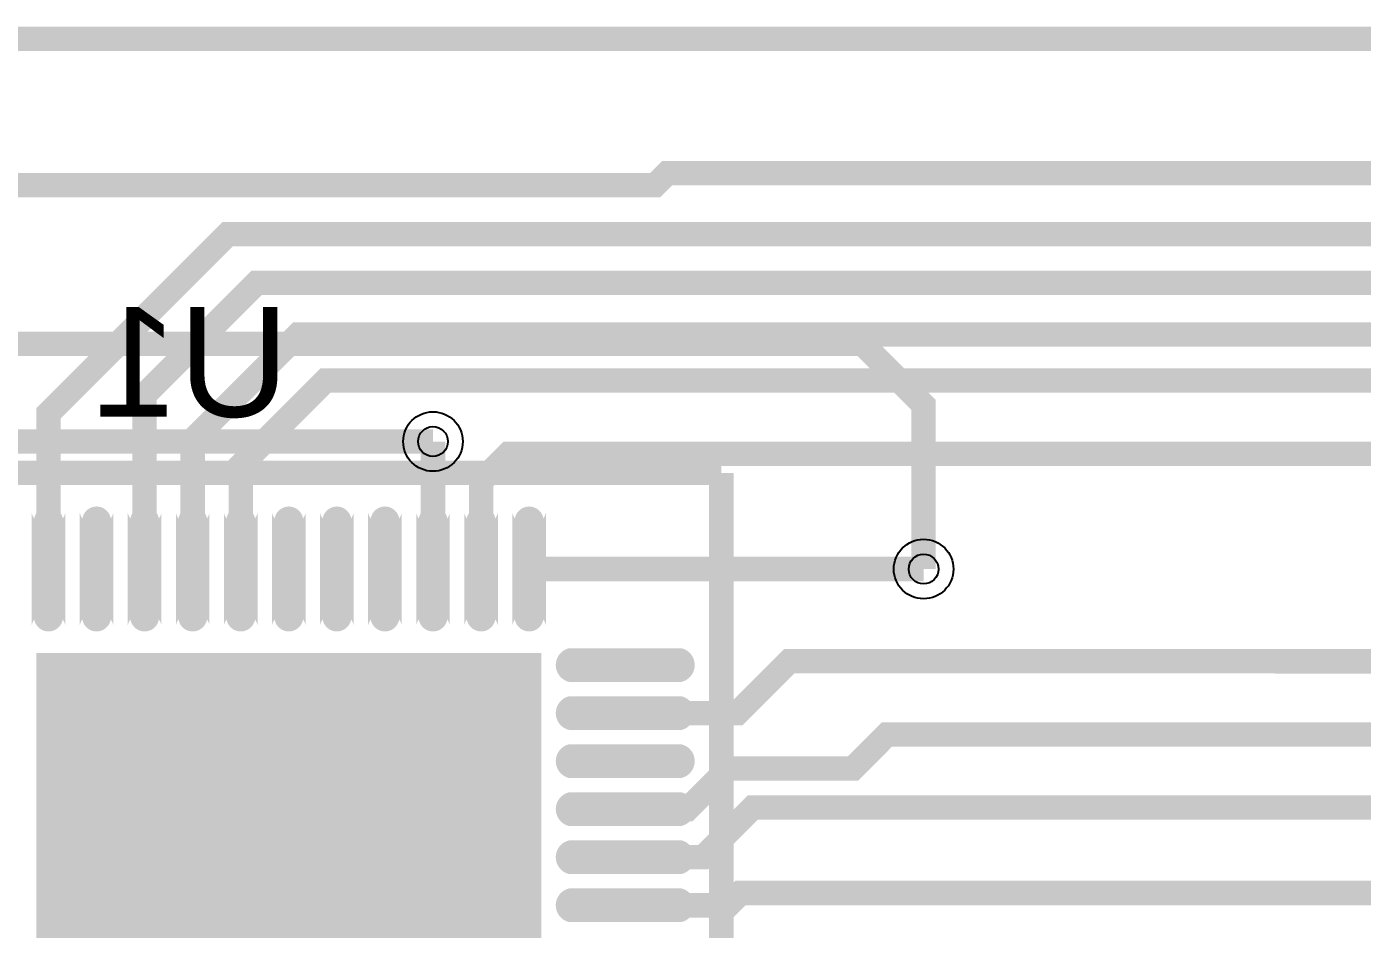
# Model space of a CAD drawing. Header units: millimetres. Extents: x -39 to 282, y -369 to -213.
# Drawn here: x 40.83 to 54.73, y -222.63 to -213.23 of the extents above; entities that cross this region are included whole.
import ezdxf

# ---------------------------------------------------------------- set-up
doc = ezdxf.new("R2010")
doc.units = ezdxf.units.MM
for name, color, linetype, true_color in [('BoardOutLine', 7, 'Continuous', 0xff00ff), ('BottomLayer', 7, 'Continuous', 0x0000ff), ('BottomPasteMaskLayer', 7, 'Continuous', 0x800000), ('BottomSilkLayer', 7, 'Continuous', 0x66cc33), ('BottomSolderMaskLayer', 7, 'Continuous', 0xaa00ff), ('Hole', 7, 'Continuous', 0x222222), ('Multi-Layer', 7, 'Continuous', 0xc0c0c0), ('TopLayer', 7, 'Continuous', 0xff0000)]:
    doc.layers.add(name, color=color, linetype=linetype, true_color=true_color)
doc.styles.get("Standard").update_dxf_attribs({"font": 'arial.ttf'})

msp = doc.modelspace()

# ---------------------------------------------------------------- hatches: boundary and pattern name
at = {"layer": 'BottomLayer'}
for points in [[(41.211, -218.378, -0.785398), (40.911, -218.378), (40.911, -219.378, -0.785398), (41.211, -219.378)], [(41.711, -218.378, -0.785398), (41.411, -218.378), (41.411, -219.378, -0.785398), (41.711, -219.378)], [(42.211, -218.378, -0.785398), (41.911, -218.378), (41.911, -219.378, -0.785398), (42.211, -219.378)], [(42.711, -218.378, -0.785398), (42.411, -218.378), (42.411, -219.378, -0.785398), (42.711, -219.378)], [(43.211, -218.378, -0.785398), (42.911, -218.378), (42.911, -219.378, -0.785398), (43.211, -219.378)], [(43.711, -218.378, -0.785398), (43.411, -218.378), (43.411, -219.378, -0.785398), (43.711, -219.378)], [(44.211, -218.378, -0.785398), (43.911, -218.378), (43.911, -219.378, -0.785398), (44.211, -219.378)], [(44.711, -218.378, -0.785398), (44.411, -218.378), (44.411, -219.378, -0.785398), (44.711, -219.378)], [(45.211, -218.378, -0.785398), (44.911, -218.378), (44.911, -219.378, -0.785398), (45.211, -219.378)], [(45.711, -218.378, -0.785398), (45.411, -218.378), (45.411, -219.378, -0.785398), (45.711, -219.378)], [(46.211, -218.378, -0.785398), (45.911, -218.378), (45.911, -219.378, -0.785398), (46.211, -219.378)], [(46.161, -224.978), (46.161, -219.778), (40.961, -219.778), (40.961, -224.978)], [(47.561, -219.728, -0.785398), (47.561, -220.028), (46.561, -220.028, -0.785398), (46.561, -219.728)], [(47.561, -220.228, -0.785398), (47.561, -220.528), (46.561, -220.528, -0.785398), (46.561, -220.228)], [(47.561, -220.728, -0.785398), (47.561, -221.028), (46.561, -221.028, -0.785398), (46.561, -220.728)], [(47.561, -221.228, -0.785398), (47.561, -221.528), (46.561, -221.528, -0.785398), (46.561, -221.228)], [(47.561, -221.728, -0.785398), (47.561, -222.028), (46.561, -222.028, -0.785398), (46.561, -221.728)], [(47.561, -222.228, -0.785398), (47.561, -222.528), (46.561, -222.528, -0.785398), (46.561, -222.228)]]:
    msp.add_hatch(color=256, dxfattribs=at).paths.add_polyline_path(points)
at = {"layer": 'BottomPasteMaskLayer'}
for points in [[(41.065, -218.227), (41.073, -218.228), (41.081, -218.229), (41.089, -218.23), (41.097, -218.232), (41.104, -218.234), (41.112, -218.236), (41.119, -218.239), (41.127, -218.243), (41.134, -218.246), (41.141, -218.25), (41.147, -218.255), (41.154, -218.259), (41.16, -218.265), (41.166, -218.27), (41.171, -218.276), (41.177, -218.282), (41.182, -218.288), (41.186, -218.295), (41.19, -218.301), (41.194, -218.308), (41.198, -218.315), (41.201, -218.323), (41.204, -218.33), (41.206, -218.338), (41.208, -218.346), (41.209, -218.354), (41.21, -218.361), (41.211, -218.369), (41.211, -218.377), (41.211, -219.377), (41.211, -219.385), (41.21, -219.393), (41.209, -219.401), (41.208, -219.409), (41.206, -219.417), (41.204, -219.425), (41.201, -219.432), (41.198, -219.439), (41.194, -219.447), (41.19, -219.454), (41.186, -219.46), (41.182, -219.467), (41.177, -219.473), (41.171, -219.479), (41.166, -219.485), (41.16, -219.49), (41.154, -219.495), (41.147, -219.5), (41.141, -219.505), (41.134, -219.509), (41.127, -219.512), (41.119, -219.516), (41.112, -219.519), (41.104, -219.521), (41.097, -219.523), (41.089, -219.525), (41.081, -219.526), (41.073, -219.527), (41.065, -219.527), (41.057, -219.527), (41.049, -219.527), (41.041, -219.526), (41.033, -219.525), (41.025, -219.523), (41.018, -219.521), (41.01, -219.519), (41.003, -219.516), (40.995, -219.512), (40.988, -219.509), (40.982, -219.505), (40.975, -219.5), (40.968, -219.495), (40.962, -219.49), (40.956, -219.485), (40.951, -219.479), (40.946, -219.473), (40.941, -219.467), (40.936, -219.46), (40.932, -219.454), (40.928, -219.447), (40.924, -219.439), (40.921, -219.432), (40.919, -219.425), (40.916, -219.417), (40.914, -219.409), (40.913, -219.401), (40.912, -219.393), (40.911, -219.385), (40.911, -219.377), (40.911, -218.377), (40.911, -218.369), (40.912, -218.361), (40.913, -218.354), (40.914, -218.346), (40.916, -218.338), (40.919, -218.33), (40.921, -218.323), (40.924, -218.315), (40.928, -218.308), (40.932, -218.301), (40.936, -218.295), (40.941, -218.288), (40.946, -218.282), (40.951, -218.276), (40.956, -218.27), (40.962, -218.265), (40.968, -218.259), (40.975, -218.255), (40.982, -218.25), (40.988, -218.246), (40.995, -218.243), (41.003, -218.239), (41.01, -218.236), (41.018, -218.234), (41.025, -218.232), (41.033, -218.23), (41.041, -218.229), (41.049, -218.228), (41.057, -218.227)], [(41.549, -218.228), (41.557, -218.227), (41.565, -218.227), (41.573, -218.228), (41.581, -218.229), (41.589, -218.23), (41.597, -218.232), (41.605, -218.234), (41.612, -218.236), (41.62, -218.239), (41.627, -218.243), (41.634, -218.246), (41.641, -218.25), (41.647, -218.255), (41.654, -218.259), (41.66, -218.265), (41.666, -218.27), (41.671, -218.276), (41.677, -218.282), (41.682, -218.288), (41.686, -218.295), (41.69, -218.301), (41.694, -218.308), (41.698, -218.315), (41.701, -218.323), (41.704, -218.33), (41.706, -218.338), (41.708, -218.346), (41.709, -218.354), (41.71, -218.361), (41.711, -218.369), (41.711, -218.377), (41.711, -219.377), (41.711, -219.385), (41.71, -219.393), (41.709, -219.401), (41.708, -219.409), (41.706, -219.417), (41.704, -219.425), (41.701, -219.432), (41.698, -219.439), (41.694, -219.447), (41.69, -219.454), (41.686, -219.46), (41.682, -219.467), (41.677, -219.473), (41.671, -219.479), (41.666, -219.485), (41.66, -219.49), (41.654, -219.495), (41.647, -219.5), (41.641, -219.505), (41.634, -219.509), (41.627, -219.512), (41.62, -219.516), (41.612, -219.519), (41.605, -219.521), (41.597, -219.523), (41.589, -219.525), (41.581, -219.526), (41.573, -219.527), (41.565, -219.527), (41.557, -219.527), (41.549, -219.527), (41.541, -219.526), (41.533, -219.525), (41.526, -219.523), (41.518, -219.521), (41.51, -219.519), (41.503, -219.516), (41.496, -219.512), (41.489, -219.509), (41.482, -219.505), (41.475, -219.5), (41.469, -219.495), (41.462, -219.49), (41.457, -219.485), (41.451, -219.479), (41.446, -219.473), (41.441, -219.467), (41.436, -219.46), (41.432, -219.454), (41.428, -219.447), (41.425, -219.439), (41.422, -219.432), (41.419, -219.425), (41.416, -219.417), (41.415, -219.409), (41.413, -219.401), (41.412, -219.393), (41.411, -219.385), (41.411, -219.377), (41.411, -218.377), (41.411, -218.369), (41.412, -218.361), (41.413, -218.354), (41.415, -218.346), (41.416, -218.338), (41.419, -218.33), (41.422, -218.323), (41.425, -218.315), (41.428, -218.308), (41.432, -218.301), (41.436, -218.295), (41.441, -218.288), (41.446, -218.282), (41.451, -218.276), (41.457, -218.27), (41.462, -218.265), (41.469, -218.259), (41.475, -218.255), (41.482, -218.25), (41.489, -218.246), (41.496, -218.243), (41.503, -218.239), (41.51, -218.236), (41.518, -218.234), (41.526, -218.232), (41.533, -218.23), (41.541, -218.229)], [(42.049, -218.228), (42.057, -218.227), (42.065, -218.227), (42.073, -218.228), (42.081, -218.229), (42.089, -218.23), (42.097, -218.232), (42.104, -218.234), (42.112, -218.236), (42.119, -218.239), (42.127, -218.243), (42.134, -218.246), (42.141, -218.25), (42.147, -218.255), (42.154, -218.259), (42.16, -218.265), (42.166, -218.27), (42.171, -218.276), (42.177, -218.282), (42.182, -218.288), (42.186, -218.295), (42.19, -218.301), (42.194, -218.308), (42.198, -218.315), (42.201, -218.323), (42.204, -218.33), (42.206, -218.338), (42.208, -218.346), (42.209, -218.354), (42.21, -218.361), (42.211, -218.369), (42.211, -218.377), (42.211, -219.377), (42.211, -219.385), (42.21, -219.393), (42.209, -219.401), (42.208, -219.409), (42.206, -219.417), (42.204, -219.425), (42.201, -219.432), (42.198, -219.439), (42.194, -219.447), (42.19, -219.454), (42.186, -219.46), (42.182, -219.467), (42.177, -219.473), (42.171, -219.479), (42.166, -219.485), (42.16, -219.49), (42.154, -219.495), (42.147, -219.5), (42.141, -219.505), (42.134, -219.509), (42.127, -219.512), (42.119, -219.516), (42.112, -219.519), (42.104, -219.521), (42.097, -219.523), (42.089, -219.525), (42.081, -219.526), (42.073, -219.527), (42.065, -219.527), (42.057, -219.527), (42.049, -219.527), (42.041, -219.526), (42.033, -219.525), (42.025, -219.523), (42.018, -219.521), (42.01, -219.519), (42.003, -219.516), (41.995, -219.512), (41.988, -219.509), (41.982, -219.505), (41.975, -219.5), (41.968, -219.495), (41.962, -219.49), (41.956, -219.485), (41.951, -219.479), (41.946, -219.473), (41.941, -219.467), (41.936, -219.46), (41.932, -219.454), (41.928, -219.447), (41.924, -219.439), (41.921, -219.432), (41.919, -219.425), (41.916, -219.417), (41.914, -219.409), (41.913, -219.401), (41.912, -219.393), (41.911, -219.385), (41.911, -219.377), (41.911, -218.377), (41.911, -218.369), (41.912, -218.361), (41.913, -218.354), (41.914, -218.346), (41.916, -218.338), (41.919, -218.33), (41.921, -218.323), (41.924, -218.315), (41.928, -218.308), (41.932, -218.301), (41.936, -218.295), (41.941, -218.288), (41.946, -218.282), (41.951, -218.276), (41.956, -218.27), (41.962, -218.265), (41.968, -218.259), (41.975, -218.255), (41.982, -218.25), (41.988, -218.246), (41.995, -218.243), (42.003, -218.239), (42.01, -218.236), (42.018, -218.234), (42.025, -218.232), (42.033, -218.23), (42.041, -218.229)], [(42.565, -218.227), (42.573, -218.228), (42.581, -218.229), (42.589, -218.23), (42.597, -218.232), (42.605, -218.234), (42.612, -218.236), (42.62, -218.239), (42.627, -218.243), (42.634, -218.246), (42.641, -218.25), (42.647, -218.255), (42.654, -218.259), (42.66, -218.265), (42.666, -218.27), (42.671, -218.276), (42.677, -218.282), (42.682, -218.288), (42.686, -218.295), (42.69, -218.301), (42.694, -218.308), (42.698, -218.315), (42.701, -218.323), (42.704, -218.33), (42.706, -218.338), (42.708, -218.346), (42.709, -218.354), (42.71, -218.361), (42.711, -218.369), (42.711, -218.377), (42.711, -219.377), (42.711, -219.385), (42.71, -219.393), (42.709, -219.401), (42.708, -219.409), (42.706, -219.417), (42.704, -219.425), (42.701, -219.432), (42.698, -219.439), (42.694, -219.447), (42.69, -219.454), (42.686, -219.46), (42.682, -219.467), (42.677, -219.473), (42.671, -219.479), (42.666, -219.485), (42.66, -219.49), (42.654, -219.495), (42.647, -219.5), (42.641, -219.505), (42.634, -219.509), (42.627, -219.512), (42.62, -219.516), (42.612, -219.519), (42.605, -219.521), (42.597, -219.523), (42.589, -219.525), (42.581, -219.526), (42.573, -219.527), (42.565, -219.527), (42.557, -219.527), (42.549, -219.527), (42.541, -219.526), (42.533, -219.525), (42.526, -219.523), (42.518, -219.521), (42.51, -219.519), (42.503, -219.516), (42.496, -219.512), (42.489, -219.509), (42.482, -219.505), (42.475, -219.5), (42.469, -219.495), (42.462, -219.49), (42.457, -219.485), (42.451, -219.479), (42.446, -219.473), (42.441, -219.467), (42.436, -219.46), (42.432, -219.454), (42.428, -219.447), (42.425, -219.439), (42.422, -219.432), (42.419, -219.425), (42.416, -219.417), (42.415, -219.409), (42.413, -219.401), (42.412, -219.393), (42.411, -219.385), (42.411, -219.377), (42.411, -218.377), (42.411, -218.369), (42.412, -218.361), (42.413, -218.354), (42.415, -218.346), (42.416, -218.338), (42.419, -218.33), (42.422, -218.323), (42.425, -218.315), (42.428, -218.308), (42.432, -218.301), (42.436, -218.295), (42.441, -218.288), (42.446, -218.282), (42.451, -218.276), (42.457, -218.27), (42.462, -218.265), (42.469, -218.259), (42.475, -218.255), (42.482, -218.25), (42.489, -218.246), (42.496, -218.243), (42.503, -218.239), (42.51, -218.236), (42.518, -218.234), (42.526, -218.232), (42.533, -218.23), (42.541, -218.229), (42.549, -218.228), (42.557, -218.227)], [(43.049, -218.228), (43.057, -218.227), (43.065, -218.227), (43.073, -218.228), (43.081, -218.229), (43.089, -218.23), (43.097, -218.232), (43.104, -218.234), (43.112, -218.236), (43.119, -218.239), (43.127, -218.243), (43.134, -218.246), (43.141, -218.25), (43.147, -218.255), (43.154, -218.259), (43.16, -218.265), (43.166, -218.27), (43.171, -218.276), (43.177, -218.282), (43.182, -218.288), (43.186, -218.295), (43.19, -218.301), (43.194, -218.308), (43.198, -218.315), (43.201, -218.323), (43.204, -218.33), (43.206, -218.338), (43.208, -218.346), (43.209, -218.354), (43.21, -218.361), (43.211, -218.369), (43.211, -218.377), (43.211, -219.377), (43.211, -219.385), (43.21, -219.393), (43.209, -219.401), (43.208, -219.409), (43.206, -219.417), (43.204, -219.425), (43.201, -219.432), (43.198, -219.439), (43.194, -219.447), (43.19, -219.454), (43.186, -219.46), (43.182, -219.467), (43.177, -219.473), (43.171, -219.479), (43.166, -219.485), (43.16, -219.49), (43.154, -219.495), (43.147, -219.5), (43.141, -219.505), (43.134, -219.509), (43.127, -219.512), (43.119, -219.516), (43.112, -219.519), (43.104, -219.521), (43.097, -219.523), (43.089, -219.525), (43.081, -219.526), (43.073, -219.527), (43.065, -219.527), (43.057, -219.527), (43.049, -219.527), (43.041, -219.526), (43.033, -219.525), (43.025, -219.523), (43.018, -219.521), (43.01, -219.519), (43.003, -219.516), (42.995, -219.512), (42.988, -219.509), (42.982, -219.505), (42.975, -219.5), (42.968, -219.495), (42.962, -219.49), (42.956, -219.485), (42.951, -219.479), (42.946, -219.473), (42.941, -219.467), (42.936, -219.46), (42.932, -219.454), (42.928, -219.447), (42.924, -219.439), (42.921, -219.432), (42.919, -219.425), (42.916, -219.417), (42.914, -219.409), (42.913, -219.401), (42.912, -219.393), (42.911, -219.385), (42.911, -219.377), (42.911, -218.377), (42.911, -218.369), (42.912, -218.361), (42.913, -218.354), (42.914, -218.346), (42.916, -218.338), (42.919, -218.33), (42.921, -218.323), (42.924, -218.315), (42.928, -218.308), (42.932, -218.301), (42.936, -218.295), (42.941, -218.288), (42.946, -218.282), (42.951, -218.276), (42.956, -218.27), (42.962, -218.265), (42.968, -218.259), (42.975, -218.255), (42.982, -218.25), (42.988, -218.246), (42.995, -218.243), (43.003, -218.239), (43.01, -218.236), (43.018, -218.234), (43.025, -218.232), (43.033, -218.23), (43.041, -218.229)], [(43.549, -218.228), (43.557, -218.227), (43.565, -218.227), (43.573, -218.228), (43.581, -218.229), (43.589, -218.23), (43.597, -218.232), (43.605, -218.234), (43.612, -218.236), (43.62, -218.239), (43.627, -218.243), (43.634, -218.246), (43.641, -218.25), (43.647, -218.255), (43.654, -218.259), (43.66, -218.265), (43.666, -218.27), (43.671, -218.276), (43.677, -218.282), (43.682, -218.288), (43.686, -218.295), (43.69, -218.301), (43.694, -218.308), (43.698, -218.315), (43.701, -218.323), (43.704, -218.33), (43.706, -218.338), (43.708, -218.346), (43.709, -218.354), (43.71, -218.361), (43.711, -218.369), (43.711, -218.377), (43.711, -219.377), (43.711, -219.385), (43.71, -219.393), (43.709, -219.401), (43.708, -219.409), (43.706, -219.417), (43.704, -219.425), (43.701, -219.432), (43.698, -219.439), (43.694, -219.447), (43.69, -219.454), (43.686, -219.46), (43.682, -219.467), (43.677, -219.473), (43.671, -219.479), (43.666, -219.485), (43.66, -219.49), (43.654, -219.495), (43.647, -219.5), (43.641, -219.505), (43.634, -219.509), (43.627, -219.512), (43.62, -219.516), (43.612, -219.519), (43.605, -219.521), (43.597, -219.523), (43.589, -219.525), (43.581, -219.526), (43.573, -219.527), (43.565, -219.527), (43.557, -219.527), (43.549, -219.527), (43.541, -219.526), (43.533, -219.525), (43.526, -219.523), (43.518, -219.521), (43.51, -219.519), (43.503, -219.516), (43.496, -219.512), (43.489, -219.509), (43.482, -219.505), (43.475, -219.5), (43.469, -219.495), (43.462, -219.49), (43.457, -219.485), (43.451, -219.479), (43.446, -219.473), (43.441, -219.467), (43.436, -219.46), (43.432, -219.454), (43.428, -219.447), (43.425, -219.439), (43.422, -219.432), (43.419, -219.425), (43.416, -219.417), (43.415, -219.409), (43.413, -219.401), (43.412, -219.393), (43.411, -219.385), (43.411, -219.377), (43.411, -218.377), (43.411, -218.369), (43.412, -218.361), (43.413, -218.354), (43.415, -218.346), (43.416, -218.338), (43.419, -218.33), (43.422, -218.323), (43.425, -218.315), (43.428, -218.308), (43.432, -218.301), (43.436, -218.295), (43.441, -218.288), (43.446, -218.282), (43.451, -218.276), (43.457, -218.27), (43.462, -218.265), (43.469, -218.259), (43.475, -218.255), (43.482, -218.25), (43.489, -218.246), (43.496, -218.243), (43.503, -218.239), (43.51, -218.236), (43.518, -218.234), (43.526, -218.232), (43.533, -218.23), (43.541, -218.229)], [(44.049, -218.228), (44.057, -218.227), (44.065, -218.227), (44.073, -218.228), (44.081, -218.229), (44.089, -218.23), (44.097, -218.232), (44.104, -218.234), (44.112, -218.236), (44.119, -218.239), (44.127, -218.243), (44.134, -218.246), (44.141, -218.25), (44.147, -218.255), (44.154, -218.259), (44.16, -218.265), (44.166, -218.27), (44.171, -218.276), (44.177, -218.282), (44.182, -218.288), (44.186, -218.295), (44.19, -218.301), (44.194, -218.308), (44.198, -218.315), (44.201, -218.323), (44.204, -218.33), (44.206, -218.338), (44.208, -218.346), (44.209, -218.354), (44.21, -218.361), (44.211, -218.369), (44.211, -218.377), (44.211, -219.377), (44.211, -219.385), (44.21, -219.393), (44.209, -219.401), (44.208, -219.409), (44.206, -219.417), (44.204, -219.425), (44.201, -219.432), (44.198, -219.439), (44.194, -219.447), (44.19, -219.454), (44.186, -219.46), (44.182, -219.467), (44.177, -219.473), (44.171, -219.479), (44.166, -219.485), (44.16, -219.49), (44.154, -219.495), (44.147, -219.5), (44.141, -219.505), (44.134, -219.509), (44.127, -219.512), (44.119, -219.516), (44.112, -219.519), (44.104, -219.521), (44.097, -219.523), (44.089, -219.525), (44.081, -219.526), (44.073, -219.527), (44.065, -219.527), (44.057, -219.527), (44.049, -219.527), (44.041, -219.526), (44.033, -219.525), (44.025, -219.523), (44.018, -219.521), (44.01, -219.519), (44.003, -219.516), (43.995, -219.512), (43.988, -219.509), (43.982, -219.505), (43.975, -219.5), (43.968, -219.495), (43.962, -219.49), (43.956, -219.485), (43.951, -219.479), (43.946, -219.473), (43.941, -219.467), (43.936, -219.46), (43.932, -219.454), (43.928, -219.447), (43.924, -219.439), (43.921, -219.432), (43.919, -219.425), (43.916, -219.417), (43.914, -219.409), (43.913, -219.401), (43.912, -219.393), (43.911, -219.385), (43.911, -219.377), (43.911, -218.377), (43.911, -218.369), (43.912, -218.361), (43.913, -218.354), (43.914, -218.346), (43.916, -218.338), (43.919, -218.33), (43.921, -218.323), (43.924, -218.315), (43.928, -218.308), (43.932, -218.301), (43.936, -218.295), (43.941, -218.288), (43.946, -218.282), (43.951, -218.276), (43.956, -218.27), (43.962, -218.265), (43.968, -218.259), (43.975, -218.255), (43.982, -218.25), (43.988, -218.246), (43.995, -218.243), (44.003, -218.239), (44.01, -218.236), (44.018, -218.234), (44.025, -218.232), (44.033, -218.23), (44.041, -218.229)], [(44.565, -218.227), (44.573, -218.228), (44.581, -218.229), (44.589, -218.23), (44.597, -218.232), (44.605, -218.234), (44.612, -218.236), (44.62, -218.239), (44.627, -218.243), (44.634, -218.246), (44.641, -218.25), (44.647, -218.255), (44.654, -218.259), (44.66, -218.265), (44.666, -218.27), (44.671, -218.276), (44.677, -218.282), (44.682, -218.288), (44.686, -218.295), (44.69, -218.301), (44.694, -218.308), (44.698, -218.315), (44.701, -218.323), (44.704, -218.33), (44.706, -218.338), (44.708, -218.346), (44.709, -218.354), (44.71, -218.361), (44.711, -218.369), (44.711, -218.377), (44.711, -219.377), (44.711, -219.385), (44.71, -219.393), (44.709, -219.401), (44.708, -219.409), (44.706, -219.417), (44.704, -219.425), (44.701, -219.432), (44.698, -219.439), (44.694, -219.447), (44.69, -219.454), (44.686, -219.46), (44.682, -219.467), (44.677, -219.473), (44.671, -219.479), (44.666, -219.485), (44.66, -219.49), (44.654, -219.495), (44.647, -219.5), (44.641, -219.505), (44.634, -219.509), (44.627, -219.512), (44.62, -219.516), (44.612, -219.519), (44.605, -219.521), (44.597, -219.523), (44.589, -219.525), (44.581, -219.526), (44.573, -219.527), (44.565, -219.527), (44.557, -219.527), (44.549, -219.527), (44.541, -219.526), (44.533, -219.525), (44.526, -219.523), (44.518, -219.521), (44.51, -219.519), (44.503, -219.516), (44.496, -219.512), (44.489, -219.509), (44.482, -219.505), (44.475, -219.5), (44.469, -219.495), (44.462, -219.49), (44.457, -219.485), (44.451, -219.479), (44.446, -219.473), (44.441, -219.467), (44.436, -219.46), (44.432, -219.454), (44.428, -219.447), (44.425, -219.439), (44.422, -219.432), (44.419, -219.425), (44.416, -219.417), (44.415, -219.409), (44.413, -219.401), (44.412, -219.393), (44.411, -219.385), (44.411, -219.377), (44.411, -218.377), (44.411, -218.369), (44.412, -218.361), (44.413, -218.354), (44.415, -218.346), (44.416, -218.338), (44.419, -218.33), (44.422, -218.323), (44.425, -218.315), (44.428, -218.308), (44.432, -218.301), (44.436, -218.295), (44.441, -218.288), (44.446, -218.282), (44.451, -218.276), (44.457, -218.27), (44.462, -218.265), (44.469, -218.259), (44.475, -218.255), (44.482, -218.25), (44.489, -218.246), (44.496, -218.243), (44.503, -218.239), (44.51, -218.236), (44.518, -218.234), (44.526, -218.232), (44.533, -218.23), (44.541, -218.229), (44.549, -218.228), (44.557, -218.227)], [(45.065, -218.227), (45.073, -218.228), (45.081, -218.229), (45.089, -218.23), (45.097, -218.232), (45.104, -218.234), (45.112, -218.236), (45.119, -218.239), (45.127, -218.243), (45.134, -218.246), (45.141, -218.25), (45.147, -218.255), (45.154, -218.259), (45.16, -218.265), (45.166, -218.27), (45.171, -218.276), (45.177, -218.282), (45.182, -218.288), (45.186, -218.295), (45.19, -218.301), (45.194, -218.308), (45.198, -218.315), (45.201, -218.323), (45.204, -218.33), (45.206, -218.338), (45.208, -218.346), (45.209, -218.354), (45.21, -218.361), (45.211, -218.369), (45.211, -218.377), (45.211, -219.377), (45.211, -219.385), (45.21, -219.393), (45.209, -219.401), (45.208, -219.409), (45.206, -219.417), (45.204, -219.425), (45.201, -219.432), (45.198, -219.439), (45.194, -219.447), (45.19, -219.454), (45.186, -219.46), (45.182, -219.467), (45.177, -219.473), (45.171, -219.479), (45.166, -219.485), (45.16, -219.49), (45.154, -219.495), (45.147, -219.5), (45.141, -219.505), (45.134, -219.509), (45.127, -219.512), (45.119, -219.516), (45.112, -219.519), (45.104, -219.521), (45.097, -219.523), (45.089, -219.525), (45.081, -219.526), (45.073, -219.527), (45.065, -219.527), (45.057, -219.527), (45.049, -219.527), (45.041, -219.526), (45.033, -219.525), (45.025, -219.523), (45.018, -219.521), (45.01, -219.519), (45.003, -219.516), (44.995, -219.512), (44.988, -219.509), (44.982, -219.505), (44.975, -219.5), (44.968, -219.495), (44.962, -219.49), (44.956, -219.485), (44.951, -219.479), (44.946, -219.473), (44.941, -219.467), (44.936, -219.46), (44.932, -219.454), (44.928, -219.447), (44.924, -219.439), (44.921, -219.432), (44.919, -219.425), (44.916, -219.417), (44.914, -219.409), (44.913, -219.401), (44.912, -219.393), (44.911, -219.385), (44.911, -219.377), (44.911, -218.377), (44.911, -218.369), (44.912, -218.361), (44.913, -218.354), (44.914, -218.346), (44.916, -218.338), (44.919, -218.33), (44.921, -218.323), (44.924, -218.315), (44.928, -218.308), (44.932, -218.301), (44.936, -218.295), (44.941, -218.288), (44.946, -218.282), (44.951, -218.276), (44.956, -218.27), (44.962, -218.265), (44.968, -218.259), (44.975, -218.255), (44.982, -218.25), (44.988, -218.246), (44.995, -218.243), (45.003, -218.239), (45.01, -218.236), (45.018, -218.234), (45.025, -218.232), (45.033, -218.23), (45.041, -218.229), (45.049, -218.228), (45.057, -218.227)], [(45.565, -218.227), (45.573, -218.228), (45.581, -218.229), (45.589, -218.23), (45.597, -218.232), (45.605, -218.234), (45.612, -218.236), (45.62, -218.239), (45.627, -218.243), (45.634, -218.246), (45.641, -218.25), (45.647, -218.255), (45.654, -218.259), (45.66, -218.265), (45.666, -218.27), (45.671, -218.276), (45.677, -218.282), (45.682, -218.288), (45.686, -218.295), (45.69, -218.301), (45.694, -218.308), (45.698, -218.315), (45.701, -218.323), (45.704, -218.33), (45.706, -218.338), (45.708, -218.346), (45.709, -218.354), (45.71, -218.361), (45.711, -218.369), (45.711, -218.377), (45.711, -219.377), (45.711, -219.385), (45.71, -219.393), (45.709, -219.401), (45.708, -219.409), (45.706, -219.417), (45.704, -219.425), (45.701, -219.432), (45.698, -219.439), (45.694, -219.447), (45.69, -219.454), (45.686, -219.46), (45.682, -219.467), (45.677, -219.473), (45.671, -219.479), (45.666, -219.485), (45.66, -219.49), (45.654, -219.495), (45.647, -219.5), (45.641, -219.505), (45.634, -219.509), (45.627, -219.512), (45.62, -219.516), (45.612, -219.519), (45.605, -219.521), (45.597, -219.523), (45.589, -219.525), (45.581, -219.526), (45.573, -219.527), (45.565, -219.527), (45.557, -219.527), (45.549, -219.527), (45.541, -219.526), (45.533, -219.525), (45.526, -219.523), (45.518, -219.521), (45.51, -219.519), (45.503, -219.516), (45.496, -219.512), (45.489, -219.509), (45.482, -219.505), (45.475, -219.5), (45.469, -219.495), (45.462, -219.49), (45.457, -219.485), (45.451, -219.479), (45.446, -219.473), (45.441, -219.467), (45.436, -219.46), (45.432, -219.454), (45.428, -219.447), (45.425, -219.439), (45.422, -219.432), (45.419, -219.425), (45.416, -219.417), (45.415, -219.409), (45.413, -219.401), (45.412, -219.393), (45.411, -219.385), (45.411, -219.377), (45.411, -218.377), (45.411, -218.369), (45.412, -218.361), (45.413, -218.354), (45.415, -218.346), (45.416, -218.338), (45.419, -218.33), (45.422, -218.323), (45.425, -218.315), (45.428, -218.308), (45.432, -218.301), (45.436, -218.295), (45.441, -218.288), (45.446, -218.282), (45.451, -218.276), (45.457, -218.27), (45.462, -218.265), (45.469, -218.259), (45.475, -218.255), (45.482, -218.25), (45.489, -218.246), (45.496, -218.243), (45.503, -218.239), (45.51, -218.236), (45.518, -218.234), (45.526, -218.232), (45.533, -218.23), (45.541, -218.229), (45.549, -218.228), (45.557, -218.227)], [(46.065, -218.227), (46.073, -218.228), (46.081, -218.229), (46.089, -218.23), (46.097, -218.232), (46.104, -218.234), (46.112, -218.236), (46.119, -218.239), (46.127, -218.243), (46.134, -218.246), (46.141, -218.25), (46.147, -218.255), (46.154, -218.259), (46.16, -218.265), (46.166, -218.27), (46.171, -218.276), (46.177, -218.282), (46.182, -218.288), (46.186, -218.295), (46.19, -218.301), (46.194, -218.308), (46.198, -218.315), (46.201, -218.323), (46.204, -218.33), (46.206, -218.338), (46.208, -218.346), (46.209, -218.354), (46.21, -218.361), (46.211, -218.369), (46.211, -218.377), (46.211, -219.377), (46.211, -219.385), (46.21, -219.393), (46.209, -219.401), (46.208, -219.409), (46.206, -219.417), (46.204, -219.425), (46.201, -219.432), (46.198, -219.439), (46.194, -219.447), (46.19, -219.454), (46.186, -219.46), (46.182, -219.467), (46.177, -219.473), (46.171, -219.479), (46.166, -219.485), (46.16, -219.49), (46.154, -219.495), (46.147, -219.5), (46.141, -219.505), (46.134, -219.509), (46.127, -219.512), (46.119, -219.516), (46.112, -219.519), (46.104, -219.521), (46.097, -219.523), (46.089, -219.525), (46.081, -219.526), (46.073, -219.527), (46.065, -219.527), (46.057, -219.527), (46.049, -219.527), (46.041, -219.526), (46.033, -219.525), (46.025, -219.523), (46.018, -219.521), (46.01, -219.519), (46.003, -219.516), (45.995, -219.512), (45.988, -219.509), (45.982, -219.505), (45.975, -219.5), (45.968, -219.495), (45.962, -219.49), (45.956, -219.485), (45.951, -219.479), (45.946, -219.473), (45.941, -219.467), (45.936, -219.46), (45.932, -219.454), (45.928, -219.447), (45.924, -219.439), (45.921, -219.432), (45.919, -219.425), (45.916, -219.417), (45.914, -219.409), (45.913, -219.401), (45.912, -219.393), (45.911, -219.385), (45.911, -219.377), (45.911, -218.377), (45.911, -218.369), (45.912, -218.361), (45.913, -218.354), (45.914, -218.346), (45.916, -218.338), (45.919, -218.33), (45.921, -218.323), (45.924, -218.315), (45.928, -218.308), (45.932, -218.301), (45.936, -218.295), (45.941, -218.288), (45.946, -218.282), (45.951, -218.276), (45.956, -218.27), (45.962, -218.265), (45.968, -218.259), (45.975, -218.255), (45.982, -218.25), (45.988, -218.246), (45.995, -218.243), (46.003, -218.239), (46.01, -218.236), (46.018, -218.234), (46.025, -218.232), (46.033, -218.23), (46.041, -218.229), (46.049, -218.228), (46.057, -218.227)], [(46.545, -219.728), (46.553, -219.728), (46.561, -219.727), (47.561, -219.727), (47.569, -219.728), (47.577, -219.728), (47.585, -219.729), (47.593, -219.731), (47.601, -219.733), (47.608, -219.735), (47.616, -219.738), (47.623, -219.741), (47.63, -219.744), (47.637, -219.748), (47.644, -219.752), (47.651, -219.757), (47.657, -219.762), (47.663, -219.767), (47.669, -219.773), (47.674, -219.779), (47.679, -219.785), (47.684, -219.791), (47.688, -219.798), (47.692, -219.805), (47.696, -219.812), (47.699, -219.819), (47.702, -219.827), (47.705, -219.834), (47.707, -219.842), (47.709, -219.85), (47.71, -219.858), (47.711, -219.865), (47.711, -219.873), (47.711, -219.881), (47.711, -219.889), (47.71, -219.897), (47.709, -219.905), (47.707, -219.913), (47.705, -219.921), (47.702, -219.928), (47.699, -219.936), (47.696, -219.943), (47.692, -219.95), (47.688, -219.957), (47.684, -219.964), (47.679, -219.97), (47.674, -219.976), (47.669, -219.982), (47.663, -219.988), (47.657, -219.993), (47.651, -219.998), (47.644, -220.002), (47.637, -220.007), (47.63, -220.011), (47.623, -220.014), (47.616, -220.017), (47.608, -220.02), (47.601, -220.022), (47.593, -220.024), (47.585, -220.026), (47.577, -220.027), (47.569, -220.027), (47.561, -220.027), (46.561, -220.027), (46.553, -220.027), (46.545, -220.027), (46.537, -220.026), (46.529, -220.024), (46.522, -220.022), (46.514, -220.02), (46.506, -220.017), (46.499, -220.014), (46.492, -220.011), (46.485, -220.007), (46.478, -220.002), (46.472, -219.998), (46.465, -219.993), (46.459, -219.988), (46.454, -219.982), (46.448, -219.976), (46.443, -219.97), (46.438, -219.964), (46.434, -219.957), (46.43, -219.95), (46.426, -219.943), (46.423, -219.936), (46.42, -219.928), (46.417, -219.921), (46.415, -219.913), (46.414, -219.905), (46.412, -219.897), (46.412, -219.889), (46.411, -219.881), (46.411, -219.873), (46.412, -219.865), (46.412, -219.858), (46.414, -219.85), (46.415, -219.842), (46.417, -219.834), (46.42, -219.827), (46.423, -219.819), (46.426, -219.812), (46.43, -219.805), (46.434, -219.798), (46.438, -219.791), (46.443, -219.785), (46.448, -219.779), (46.454, -219.773), (46.459, -219.767), (46.465, -219.762), (46.472, -219.757), (46.478, -219.752), (46.485, -219.748), (46.492, -219.744), (46.499, -219.741), (46.506, -219.738), (46.514, -219.735), (46.522, -219.733), (46.529, -219.731), (46.537, -219.729)], [(45.641, -220.297), (45.641, -224.457), (41.481, -224.457), (41.481, -220.297)], [(46.545, -220.228), (46.553, -220.228), (46.561, -220.228), (47.561, -220.228), (47.569, -220.228), (47.577, -220.228), (47.585, -220.229), (47.593, -220.231), (47.601, -220.233), (47.608, -220.235), (47.616, -220.238), (47.623, -220.241), (47.63, -220.244), (47.637, -220.248), (47.644, -220.253), (47.651, -220.257), (47.657, -220.262), (47.663, -220.267), (47.669, -220.273), (47.674, -220.279), (47.679, -220.285), (47.684, -220.291), (47.688, -220.298), (47.692, -220.305), (47.696, -220.312), (47.699, -220.319), (47.702, -220.327), (47.705, -220.334), (47.707, -220.342), (47.709, -220.35), (47.71, -220.358), (47.711, -220.366), (47.711, -220.374), (47.711, -220.382), (47.711, -220.39), (47.71, -220.397), (47.709, -220.405), (47.707, -220.413), (47.705, -220.421), (47.702, -220.428), (47.699, -220.436), (47.696, -220.443), (47.692, -220.45), (47.688, -220.457), (47.684, -220.464), (47.679, -220.47), (47.674, -220.476), (47.669, -220.482), (47.663, -220.488), (47.657, -220.493), (47.651, -220.498), (47.644, -220.503), (47.637, -220.507), (47.63, -220.511), (47.623, -220.514), (47.616, -220.517), (47.608, -220.52), (47.601, -220.522), (47.593, -220.524), (47.585, -220.526), (47.577, -220.527), (47.569, -220.527), (47.561, -220.528), (46.561, -220.528), (46.553, -220.527), (46.545, -220.527), (46.537, -220.526), (46.529, -220.524), (46.522, -220.522), (46.514, -220.52), (46.506, -220.517), (46.499, -220.514), (46.492, -220.511), (46.485, -220.507), (46.478, -220.503), (46.472, -220.498), (46.465, -220.493), (46.459, -220.488), (46.454, -220.482), (46.448, -220.476), (46.443, -220.47), (46.438, -220.464), (46.434, -220.457), (46.43, -220.45), (46.426, -220.443), (46.423, -220.436), (46.42, -220.428), (46.417, -220.421), (46.415, -220.413), (46.414, -220.405), (46.412, -220.397), (46.412, -220.39), (46.411, -220.382), (46.411, -220.374), (46.412, -220.366), (46.412, -220.358), (46.414, -220.35), (46.415, -220.342), (46.417, -220.334), (46.42, -220.327), (46.423, -220.319), (46.426, -220.312), (46.43, -220.305), (46.434, -220.298), (46.438, -220.291), (46.443, -220.285), (46.448, -220.279), (46.454, -220.273), (46.459, -220.267), (46.465, -220.262), (46.472, -220.257), (46.478, -220.253), (46.485, -220.248), (46.492, -220.244), (46.499, -220.241), (46.506, -220.238), (46.514, -220.235), (46.522, -220.233), (46.529, -220.231), (46.537, -220.229)], [(47.569, -220.728), (47.577, -220.728), (47.585, -220.729), (47.593, -220.731), (47.601, -220.733), (47.608, -220.735), (47.616, -220.738), (47.623, -220.741), (47.63, -220.744), (47.637, -220.748), (47.644, -220.752), (47.651, -220.757), (47.657, -220.762), (47.663, -220.767), (47.669, -220.773), (47.674, -220.779), (47.679, -220.785), (47.684, -220.791), (47.688, -220.798), (47.692, -220.805), (47.696, -220.812), (47.699, -220.819), (47.702, -220.827), (47.705, -220.834), (47.707, -220.842), (47.709, -220.85), (47.71, -220.858), (47.711, -220.865), (47.711, -220.873), (47.711, -220.881), (47.711, -220.889), (47.71, -220.897), (47.709, -220.905), (47.707, -220.913), (47.705, -220.921), (47.702, -220.928), (47.699, -220.936), (47.696, -220.943), (47.692, -220.95), (47.688, -220.957), (47.684, -220.964), (47.679, -220.97), (47.674, -220.976), (47.669, -220.982), (47.663, -220.988), (47.657, -220.993), (47.651, -220.998), (47.644, -221.002), (47.637, -221.007), (47.63, -221.011), (47.623, -221.014), (47.616, -221.017), (47.608, -221.02), (47.601, -221.022), (47.593, -221.024), (47.585, -221.026), (47.577, -221.027), (47.569, -221.027), (47.561, -221.027), (46.561, -221.027), (46.553, -221.027), (46.545, -221.027), (46.537, -221.026), (46.529, -221.024), (46.522, -221.022), (46.514, -221.02), (46.506, -221.017), (46.499, -221.014), (46.492, -221.011), (46.485, -221.007), (46.478, -221.002), (46.472, -220.998), (46.465, -220.993), (46.459, -220.988), (46.454, -220.982), (46.448, -220.976), (46.443, -220.97), (46.438, -220.964), (46.434, -220.957), (46.43, -220.95), (46.426, -220.943), (46.423, -220.936), (46.42, -220.928), (46.417, -220.921), (46.415, -220.913), (46.414, -220.905), (46.412, -220.897), (46.412, -220.889), (46.411, -220.881), (46.411, -220.873), (46.412, -220.865), (46.412, -220.858), (46.414, -220.85), (46.415, -220.842), (46.417, -220.834), (46.42, -220.827), (46.423, -220.819), (46.426, -220.812), (46.43, -220.805), (46.434, -220.798), (46.438, -220.791), (46.443, -220.785), (46.448, -220.779), (46.454, -220.773), (46.459, -220.767), (46.465, -220.762), (46.472, -220.757), (46.478, -220.752), (46.485, -220.748), (46.492, -220.744), (46.499, -220.741), (46.506, -220.738), (46.514, -220.735), (46.522, -220.733), (46.529, -220.731), (46.537, -220.729), (46.545, -220.728), (46.553, -220.728), (46.561, -220.727), (47.561, -220.727)], [(46.545, -221.228), (46.553, -221.228), (46.561, -221.228), (47.561, -221.228), (47.569, -221.228), (47.577, -221.228), (47.585, -221.229), (47.593, -221.231), (47.601, -221.233), (47.608, -221.235), (47.616, -221.238), (47.623, -221.241), (47.63, -221.244), (47.637, -221.248), (47.644, -221.253), (47.651, -221.257), (47.657, -221.262), (47.663, -221.267), (47.669, -221.273), (47.674, -221.279), (47.679, -221.285), (47.684, -221.291), (47.688, -221.298), (47.692, -221.305), (47.696, -221.312), (47.699, -221.319), (47.702, -221.327), (47.705, -221.334), (47.707, -221.342), (47.709, -221.35), (47.71, -221.358), (47.711, -221.366), (47.711, -221.374), (47.711, -221.382), (47.711, -221.39), (47.71, -221.397), (47.709, -221.405), (47.707, -221.413), (47.705, -221.421), (47.702, -221.428), (47.699, -221.436), (47.696, -221.443), (47.692, -221.45), (47.688, -221.457), (47.684, -221.464), (47.679, -221.47), (47.674, -221.476), (47.669, -221.482), (47.663, -221.488), (47.657, -221.493), (47.651, -221.498), (47.644, -221.503), (47.637, -221.507), (47.63, -221.511), (47.623, -221.514), (47.616, -221.517), (47.608, -221.52), (47.601, -221.522), (47.593, -221.524), (47.585, -221.526), (47.577, -221.527), (47.569, -221.527), (47.561, -221.528), (46.561, -221.528), (46.553, -221.527), (46.545, -221.527), (46.537, -221.526), (46.529, -221.524), (46.522, -221.522), (46.514, -221.52), (46.506, -221.517), (46.499, -221.514), (46.492, -221.511), (46.485, -221.507), (46.478, -221.503), (46.472, -221.498), (46.465, -221.493), (46.459, -221.488), (46.454, -221.482), (46.448, -221.476), (46.443, -221.47), (46.438, -221.464), (46.434, -221.457), (46.43, -221.45), (46.426, -221.443), (46.423, -221.436), (46.42, -221.428), (46.417, -221.421), (46.415, -221.413), (46.414, -221.405), (46.412, -221.397), (46.412, -221.39), (46.411, -221.382), (46.411, -221.374), (46.412, -221.366), (46.412, -221.358), (46.414, -221.35), (46.415, -221.342), (46.417, -221.334), (46.42, -221.327), (46.423, -221.319), (46.426, -221.312), (46.43, -221.305), (46.434, -221.298), (46.438, -221.291), (46.443, -221.285), (46.448, -221.279), (46.454, -221.273), (46.459, -221.267), (46.465, -221.262), (46.472, -221.257), (46.478, -221.253), (46.485, -221.248), (46.492, -221.244), (46.499, -221.241), (46.506, -221.238), (46.514, -221.235), (46.522, -221.233), (46.529, -221.231), (46.537, -221.229)], [(47.569, -221.728), (47.577, -221.728), (47.585, -221.729), (47.593, -221.731), (47.601, -221.733), (47.608, -221.735), (47.616, -221.738), (47.623, -221.741), (47.63, -221.744), (47.637, -221.748), (47.644, -221.752), (47.651, -221.757), (47.657, -221.762), (47.663, -221.767), (47.669, -221.773), (47.674, -221.779), (47.679, -221.785), (47.684, -221.791), (47.688, -221.798), (47.692, -221.805), (47.696, -221.812), (47.699, -221.819), (47.702, -221.827), (47.705, -221.834), (47.707, -221.842), (47.709, -221.85), (47.71, -221.858), (47.711, -221.865), (47.711, -221.873), (47.711, -221.881), (47.711, -221.889), (47.71, -221.897), (47.709, -221.905), (47.707, -221.913), (47.705, -221.921), (47.702, -221.928), (47.699, -221.936), (47.696, -221.943), (47.692, -221.95), (47.688, -221.957), (47.684, -221.964), (47.679, -221.97), (47.674, -221.976), (47.669, -221.982), (47.663, -221.988), (47.657, -221.993), (47.651, -221.998), (47.644, -222.002), (47.637, -222.007), (47.63, -222.011), (47.623, -222.014), (47.616, -222.017), (47.608, -222.02), (47.601, -222.022), (47.593, -222.024), (47.585, -222.026), (47.577, -222.027), (47.569, -222.027), (47.561, -222.027), (46.561, -222.027), (46.553, -222.027), (46.545, -222.027), (46.537, -222.026), (46.529, -222.024), (46.522, -222.022), (46.514, -222.02), (46.506, -222.017), (46.499, -222.014), (46.492, -222.011), (46.485, -222.007), (46.478, -222.002), (46.472, -221.998), (46.465, -221.993), (46.459, -221.988), (46.454, -221.982), (46.448, -221.976), (46.443, -221.97), (46.438, -221.964), (46.434, -221.957), (46.43, -221.95), (46.426, -221.943), (46.423, -221.936), (46.42, -221.928), (46.417, -221.921), (46.415, -221.913), (46.414, -221.905), (46.412, -221.897), (46.412, -221.889), (46.411, -221.881), (46.411, -221.873), (46.412, -221.865), (46.412, -221.858), (46.414, -221.85), (46.415, -221.842), (46.417, -221.834), (46.42, -221.827), (46.423, -221.819), (46.426, -221.812), (46.43, -221.805), (46.434, -221.798), (46.438, -221.791), (46.443, -221.785), (46.448, -221.779), (46.454, -221.773), (46.459, -221.767), (46.465, -221.762), (46.472, -221.757), (46.478, -221.752), (46.485, -221.748), (46.492, -221.744), (46.499, -221.741), (46.506, -221.738), (46.514, -221.735), (46.522, -221.733), (46.529, -221.731), (46.537, -221.729), (46.545, -221.728), (46.553, -221.728), (46.561, -221.727), (47.561, -221.727)], [(47.569, -222.228), (47.577, -222.228), (47.585, -222.229), (47.593, -222.231), (47.601, -222.233), (47.608, -222.235), (47.616, -222.238), (47.623, -222.241), (47.63, -222.244), (47.637, -222.248), (47.644, -222.253), (47.651, -222.257), (47.657, -222.262), (47.663, -222.267), (47.669, -222.273), (47.674, -222.279), (47.679, -222.285), (47.684, -222.291), (47.688, -222.298), (47.692, -222.305), (47.696, -222.312), (47.699, -222.319), (47.702, -222.327), (47.705, -222.334), (47.707, -222.342), (47.709, -222.35), (47.71, -222.358), (47.711, -222.366), (47.711, -222.374), (47.711, -222.382), (47.711, -222.39), (47.71, -222.397), (47.709, -222.405), (47.707, -222.413), (47.705, -222.421), (47.702, -222.428), (47.699, -222.436), (47.696, -222.443), (47.692, -222.45), (47.688, -222.457), (47.684, -222.464), (47.679, -222.47), (47.674, -222.476), (47.669, -222.482), (47.663, -222.488), (47.657, -222.493), (47.651, -222.498), (47.644, -222.503), (47.637, -222.507), (47.63, -222.511), (47.623, -222.514), (47.616, -222.517), (47.608, -222.52), (47.601, -222.522), (47.593, -222.524), (47.585, -222.526), (47.577, -222.527), (47.569, -222.527), (47.561, -222.528), (46.561, -222.528), (46.553, -222.527), (46.545, -222.527), (46.537, -222.526), (46.529, -222.524), (46.522, -222.522), (46.514, -222.52), (46.506, -222.517), (46.499, -222.514), (46.492, -222.511), (46.485, -222.507), (46.478, -222.503), (46.472, -222.498), (46.465, -222.493), (46.459, -222.488), (46.454, -222.482), (46.448, -222.476), (46.443, -222.47), (46.438, -222.464), (46.434, -222.457), (46.43, -222.45), (46.426, -222.443), (46.423, -222.436), (46.42, -222.428), (46.417, -222.421), (46.415, -222.413), (46.414, -222.405), (46.412, -222.397), (46.412, -222.39), (46.411, -222.382), (46.411, -222.374), (46.412, -222.366), (46.412, -222.358), (46.414, -222.35), (46.415, -222.342), (46.417, -222.334), (46.42, -222.327), (46.423, -222.319), (46.426, -222.312), (46.43, -222.305), (46.434, -222.298), (46.438, -222.291), (46.443, -222.285), (46.448, -222.279), (46.454, -222.273), (46.459, -222.267), (46.465, -222.262), (46.472, -222.257), (46.478, -222.253), (46.485, -222.248), (46.492, -222.244), (46.499, -222.241), (46.506, -222.238), (46.514, -222.235), (46.522, -222.233), (46.529, -222.231), (46.537, -222.229), (46.545, -222.228), (46.553, -222.228), (46.561, -222.228), (47.561, -222.228)]]:
    msp.add_hatch(color=256, dxfattribs=at).paths.add_polyline_path(points)
at = {"layer": 'BottomSolderMaskLayer'}
for points in [[(41.236, -218.293, -0.785398), (40.886, -218.293), (40.886, -219.462, -0.785398), (41.236, -219.462)], [(41.736, -218.293, -0.785398), (41.386, -218.293), (41.386, -219.462, -0.785398), (41.736, -219.462)], [(42.236, -218.293, -0.785398), (41.886, -218.293), (41.886, -219.462, -0.785398), (42.236, -219.462)], [(42.736, -218.293, -0.785398), (42.386, -218.293), (42.386, -219.462, -0.785398), (42.736, -219.462)], [(43.236, -218.293, -0.785398), (42.886, -218.293), (42.886, -219.462, -0.785398), (43.236, -219.462)], [(43.736, -218.293, -0.785398), (43.386, -218.293), (43.386, -219.462, -0.785398), (43.736, -219.462)], [(44.236, -218.293, -0.785398), (43.886, -218.293), (43.886, -219.462, -0.785398), (44.236, -219.462)], [(44.736, -218.293, -0.785398), (44.386, -218.293), (44.386, -219.462, -0.785398), (44.736, -219.462)], [(45.236, -218.293, -0.785398), (44.886, -218.293), (44.886, -219.462, -0.785398), (45.236, -219.462)], [(45.736, -218.293, -0.785398), (45.386, -218.293), (45.386, -219.462, -0.785398), (45.736, -219.462)], [(46.236, -218.293, -0.785398), (45.886, -218.293), (45.886, -219.462, -0.785398), (46.236, -219.462)], [(46.187, -225.003), (46.187, -219.752), (40.936, -219.752), (40.936, -225.003)], [(47.646, -219.702, -0.785398), (47.646, -220.053), (46.476, -220.053, -0.785398), (46.476, -219.702)], [(47.646, -220.202, -0.785398), (47.646, -220.553), (46.476, -220.553, -0.785398), (46.476, -220.202)], [(47.646, -220.702, -0.785398), (47.646, -221.053), (46.476, -221.053, -0.785398), (46.476, -220.702)], [(47.646, -221.202, -0.785398), (47.646, -221.553), (46.476, -221.553, -0.785398), (46.476, -221.202)], [(47.646, -221.702, -0.785398), (47.646, -222.053), (46.476, -222.053, -0.785398), (46.476, -221.702)], [(47.646, -222.202, -0.785398), (47.646, -222.553), (46.476, -222.553, -0.785398), (46.476, -222.202)]]:
    msp.add_hatch(color=256, dxfattribs=at).paths.add_polyline_path(points)

# ---------------------------------------------------------------- linework, layer by layer
at = {"layer": 'BoardOutLine', "const_width": 0.254}
msp.add_lwpolyline([(-38.989, -213.36), (-10.16, -213.36), (282.068, -213.36), (282.068, -368.555), (-4.191, -368.428), (-38.989, -368.428)], dxfattribs=at)
at = {"layer": 'BottomLayer', "const_width": 0.254}
for points in [[(258.319, -226.187), (249.089, -226.187), (238.252, -215.392), (42.926, -215.392), (41.062, -217.257), (41.062, -218.877)], [(70.993, -216.408), (70.485, -215.9), (43.226, -215.9), (42.06, -217.066), (42.06, -218.877)], [(110.49, -217.17), (69.342, -217.17), (68.607, -216.436), (43.661, -216.436), (42.561, -217.535), (42.561, -218.878)], [(129.032, -217.805), (68.961, -217.805), (68.072, -216.916), (43.942, -216.916), (43.061, -217.798), (43.061, -218.877)], [(255.271, -228.219), (249.174, -228.219), (237.871, -216.916), (213.868, -216.916), (210.907, -219.878), (48.768, -219.837), (48.228, -220.378), (47.061, -220.378)], [(45.061, -218.878), (45.061, -217.551)], [(136.144, -218.44), (68.58, -218.44), (67.818, -217.678), (45.847, -217.678), (45.561, -217.964), (45.561, -218.878)], [(46.061, -218.878), (50.165, -218.878)], [(142.494, -220.599), (49.784, -220.599), (49.431, -220.953), (48.133, -220.953), (47.709, -221.377), (47.061, -221.377)], [(142.748, -221.361), (48.387, -221.361), (47.871, -221.878), (47.061, -221.878)], [(141.478, -222.25), (48.26, -222.25), (48.133, -222.378), (47.061, -222.378)]]:
    msp.add_lwpolyline(points, dxfattribs=at)
at = {"layer": 'BottomSilkLayer', "const_width": 0.254}
for points in [[(39.061, -217.878), (48.061, -217.878)], [(48.061, -217.878), (48.061, -226.878)]]:
    msp.add_lwpolyline(points, dxfattribs=at)
at = {"layer": 'Hole'}
for centre in [(45.061, -217.551), (50.165, -218.878)]:
    msp.add_circle(centre, 0.155, dxfattribs=at)
at = {"layer": 'Multi-Layer'}
for centre in [(45.061, -217.551), (50.165, -218.878)]:
    msp.add_circle(centre, 0.31, dxfattribs=at)
at = {"layer": 'TopLayer', "const_width": 0.254}
for points in [[(30.099, -216.027), (31.242, -214.884), (47.371, -214.884), (47.498, -214.757), (77.216, -214.757), (77.724, -215.265), (77.724, -216.154), (96.213, -234.643), (96.213, -241.301)], [(50.165, -218.878), (50.165, -217.17), (49.53, -216.535), (32.004, -216.535)], [(45.061, -217.551), (29.972, -217.551), (29.845, -217.424)]]:
    msp.add_lwpolyline(points, dxfattribs=at)

# ---------------------------------------------------------------- texts
at = {"layer": 'BottomSilkLayer', "text_generation_flag": 2}
msp.add_text('U1', height=1.143, dxfattribs=at).set_placement((43.565, -217.293))

doc.saveas('drawing.dxf')
